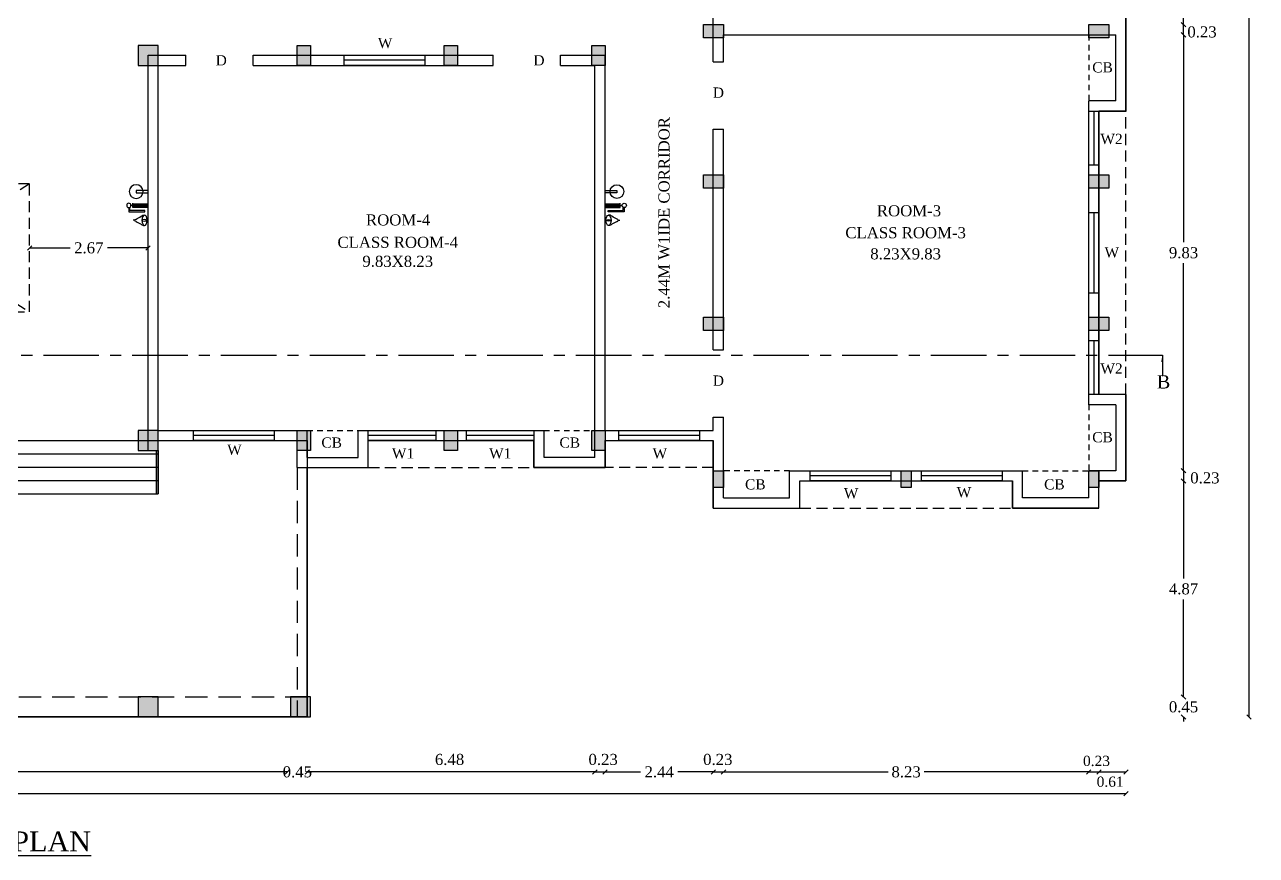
# Model space of a CAD drawing. Header units: metres. Extents: x -53 to 471, y -924 to -843.
# Drawn here: x -20.32 to 7.44, y -922.51 to -903.78 of the extents above; entities that cross this region are included whole.
import ezdxf
from ezdxf.enums import TextEntityAlignment as Align

# ---------------------------------------------------------------- set-up
doc = ezdxf.new("R2010")
doc.units = ezdxf.units.M
doc.header["$MEASUREMENT"] = 0
doc.header["$PDMODE"] = 3
doc.linetypes.add('CENTER', pattern=[2, 1.25, -0.25, 0.25, -0.25])
doc.linetypes.add('HIDDEN', pattern=[0.375, 0.25, -0.125])
doc.layers.get('DEFPOINTS').update_dxf_attribs({"lineweight": 5})
doc.layers.add('BLK_1_FLR_0_BLT_UP_AREA_EXISTING', color=27, linetype='Continuous')
doc.styles.add('Isa-', font='times.ttf')
doc.styles.add('STYLE2', font='times.ttf')
doc.dimstyles.new('Copy of ISO-25', dxfattribs={"dimscale": 0, "dimtxt": 0.23, "dimasz": 0.1, "dimexe": 1.25, "dimexo": 0.625, "dimgap": 0.11, "dimtad": 0, "dimtih": 1, "dimtoh": 1, "dimzin": 1, "dimdsep": 46, "dimtxsty": 'STYLE2', "dimblk": 'OBLIQUE', "dimcen": 0, "dimse1": 1, "dimse2": 1, "dimclrd": 1, "dimclrt": 3, "dimadec": 0, "dimazin": 2, "dimtfac": 1, "dimtix": 1, "dimtofl": 0, "dimtmove": 0, "dimatfit": 3, "dimfxl": 0, "dimtolj": 1, "dimarcsym": 0})
doc.dimstyles.new('ISO-25', dxfattribs={"dimscale": 0, "dimtxt": 0.23, "dimasz": 0.15, "dimexe": 1.25, "dimexo": 0.625, "dimgap": 0.11, "dimtad": 0, "dimtih": 1, "dimtoh": 1, "dimzin": 1, "dimdsep": 46, "dimtxsty": 'STYLE2', "dimblk": 'OBLIQUE', "dimcen": 0, "dimse1": 1, "dimse2": 1, "dimclrd": 1, "dimclrt": 3, "dimadec": 0, "dimazin": 2, "dimtfac": 1, "dimtix": 1, "dimtofl": 0, "dimtmove": 0, "dimatfit": 3, "dimfxl": 0, "dimtolj": 1, "dimarcsym": 0})

# ---------------------------------------------------------------- blocks, each defined once
blk = doc.blocks.new('_Oblique')
at = {"color": 0, "linetype": 'ByBlock', "lineweight": -2}
blk.add_line((-0.5, -0.5), (0.5, 0.5), dxfattribs=at)
blk = doc.blocks.new('*D74')
at = {"color": 1, "lineweight": -2}
for p, q in [((-49.396, -921.117), (-22.956, -921.117)), ((4.504, -921.117), (-21.936, -921.117))]:
    blk.add_line(p, q, dxfattribs=at)
at = {"layer": 'DEFPOINTS', "color": 0}
for p in [(-49.396, -913.602), (4.504, -914.031), (4.504, -921.117)]:
    blk.add_point(p, dxfattribs=at)
at = {"color": 1, "lineweight": -2, "xscale": 0.1, "yscale": 0.1, "zscale": 0.1, "rotation": 180}
blk.add_blockref('_Oblique', (-49.396, -921.117), dxfattribs=at)
at = {"color": 1, "lineweight": -2, "xscale": 0.1, "yscale": 0.1, "zscale": 0.1}
blk.add_blockref('_Oblique', (4.504, -921.117), dxfattribs=at)
at = {"color": 3, "lineweight": 25, "insert": (-22.446, -921.117), "char_height": 0.25, "attachment_point": 5, "style": 'STYLE2'}
blk.add_mtext('\\A1;53.90', dxfattribs=at)
blk = doc.blocks.new('*D82')
at = {"color": 1, "lineweight": -2}
for p, q in [((-30.496, -920.627), (-23.063, -920.627)), ((-14.396, -920.627), (-22.069, -920.627))]:
    blk.add_line(p, q, dxfattribs=at)
at = {"layer": 'DEFPOINTS', "color": 0}
for p in [(-14.396, -918.931), (-30.496, -919.386), (-14.396, -920.627)]:
    blk.add_point(p, dxfattribs=at)
at = {"color": 1, "lineweight": -2, "xscale": 0.1, "yscale": 0.1, "zscale": 0.1, "rotation": 180}
blk.add_blockref('_Oblique', (-30.496, -920.627), dxfattribs=at)
at = {"color": 1, "lineweight": -2, "xscale": 0.1, "yscale": 0.1, "zscale": 0.1}
blk.add_blockref('_Oblique', (-14.396, -920.627), dxfattribs=at)
at = {"color": 3, "lineweight": 25, "insert": (-22.566, -920.627), "char_height": 0.25, "attachment_point": 5, "style": 'STYLE2'}
blk.add_mtext('\\A1;16.10', dxfattribs=at)
blk = doc.blocks.new('*D296')
at = {"color": 1, "lineweight": -2}
for p, q in [((-14.396, -920.627), (-14.496, -920.627)), ((-13.946, -920.627), (-13.846, -920.627))]:
    blk.add_line(p, q, dxfattribs=at)
at = {"layer": 'DEFPOINTS', "color": 0}
for p in [(-13.946, -913.376), (-14.396, -918.931), (-13.946, -920.627)]:
    blk.add_point(p, dxfattribs=at)
at = {"color": 1, "lineweight": -2, "xscale": 0.1, "yscale": 0.1, "zscale": 0.1}
blk.add_blockref('_Oblique', (-14.396, -920.627), dxfattribs=at)
at = {"color": 1, "lineweight": -2, "xscale": 0.1, "yscale": 0.1, "zscale": 0.1, "rotation": 180}
blk.add_blockref('_Oblique', (-13.946, -920.627), dxfattribs=at)
at = {"color": 3, "lineweight": 25, "insert": (-14.171, -920.627), "char_height": 0.25, "attachment_point": 5, "style": 'STYLE2'}
blk.add_mtext('\\A1;0.45', dxfattribs=at)
blk = doc.blocks.new('*D83')
at = {"color": 1, "lineweight": -2}
blk.add_line((-7.466, -920.627), (-13.946, -920.627), dxfattribs=at)
at = {"layer": 'DEFPOINTS', "color": 0}
for p in [(-13.946, -912.926), (-7.466, -912.926), (-13.946, -920.627)]:
    blk.add_point(p, dxfattribs=at)
at = {"color": 1, "lineweight": -2, "xscale": 0.1, "yscale": 0.1, "zscale": 0.1, "rotation": 180}
blk.add_blockref('_Oblique', (-13.946, -920.627), dxfattribs=at)
at = {"color": 1, "lineweight": -2, "xscale": 0.1, "yscale": 0.1, "zscale": 0.1}
blk.add_blockref('_Oblique', (-7.466, -920.627), dxfattribs=at)
at = {"color": 3, "lineweight": 25, "insert": (-10.74, -920.347), "char_height": 0.25, "attachment_point": 5, "style": 'STYLE2'}
blk.add_mtext('\\A1;6.48', dxfattribs=at)
blk = doc.blocks.new('*D297')
at = {"color": 1, "lineweight": -2}
blk.add_line((-7.466, -920.627), (-7.236, -920.627), dxfattribs=at)
at = {"layer": 'DEFPOINTS', "color": 0}
for p in [(-7.466, -912.926), (-7.236, -912.926), (-7.236, -920.627)]:
    blk.add_point(p, dxfattribs=at)
at = {"color": 1, "lineweight": -2, "xscale": 0.1, "yscale": 0.1, "zscale": 0.1, "rotation": 180}
blk.add_blockref('_Oblique', (-7.466, -920.627), dxfattribs=at)
at = {"color": 1, "lineweight": -2, "xscale": 0.1, "yscale": 0.1, "zscale": 0.1}
blk.add_blockref('_Oblique', (-7.236, -920.627), dxfattribs=at)
at = {"color": 3, "lineweight": 25, "insert": (-7.279, -920.347), "char_height": 0.25, "attachment_point": 5, "style": 'STYLE2'}
blk.add_mtext('\\A1;0.23', dxfattribs=at)
blk = doc.blocks.new('*D298')
at = {"color": 1, "lineweight": -2}
for p, q in [((-7.236, -920.627), (-6.439, -920.627)), ((-4.796, -920.627), (-5.593, -920.627))]:
    blk.add_line(p, q, dxfattribs=at)
at = {"layer": 'DEFPOINTS', "color": 0}
for p in [(-7.236, -912.926), (-4.796, -913.156), (-4.796, -920.627)]:
    blk.add_point(p, dxfattribs=at)
at = {"color": 1, "lineweight": -2, "xscale": 0.1, "yscale": 0.1, "zscale": 0.1, "rotation": 180}
blk.add_blockref('_Oblique', (-7.236, -920.627), dxfattribs=at)
at = {"color": 1, "lineweight": -2, "xscale": 0.1, "yscale": 0.1, "zscale": 0.1}
blk.add_blockref('_Oblique', (-4.796, -920.627), dxfattribs=at)
at = {"color": 3, "lineweight": 25, "insert": (-6.016, -920.627), "char_height": 0.25, "attachment_point": 5, "style": 'STYLE2'}
blk.add_mtext('\\A1;2.44', dxfattribs=at)
blk = doc.blocks.new('*D299')
at = {"color": 1, "lineweight": -2}
blk.add_line((-4.796, -920.627), (-4.566, -920.627), dxfattribs=at)
at = {"layer": 'DEFPOINTS', "color": 0}
for p in [(-4.796, -913.156), (-4.566, -913.626), (-4.566, -920.627)]:
    blk.add_point(p, dxfattribs=at)
at = {"color": 1, "lineweight": -2, "xscale": 0.1, "yscale": 0.1, "zscale": 0.1, "rotation": 180}
blk.add_blockref('_Oblique', (-4.796, -920.627), dxfattribs=at)
at = {"color": 1, "lineweight": -2, "xscale": 0.1, "yscale": 0.1, "zscale": 0.1}
blk.add_blockref('_Oblique', (-4.566, -920.627), dxfattribs=at)
at = {"color": 3, "lineweight": 25, "insert": (-4.695, -920.347), "char_height": 0.25, "attachment_point": 5, "style": 'STYLE2'}
blk.add_mtext('\\A1;0.23', dxfattribs=at)
blk = doc.blocks.new('*D84')
at = {"color": 1, "lineweight": -2}
for p, q in [((-4.566, -920.627), (-0.858, -920.627)), ((3.664, -920.627), (-0.045, -920.627))]:
    blk.add_line(p, q, dxfattribs=at)
at = {"layer": 'DEFPOINTS', "color": 0}
for p in [(-4.566, -913.836), (3.664, -913.836), (3.664, -920.627)]:
    blk.add_point(p, dxfattribs=at)
at = {"color": 1, "lineweight": -2, "xscale": 0.1, "yscale": 0.1, "zscale": 0.1, "rotation": 180}
blk.add_blockref('_Oblique', (-4.566, -920.627), dxfattribs=at)
at = {"color": 1, "lineweight": -2, "xscale": 0.1, "yscale": 0.1, "zscale": 0.1}
blk.add_blockref('_Oblique', (3.664, -920.627), dxfattribs=at)
at = {"color": 3, "lineweight": 25, "insert": (-0.451, -920.627), "char_height": 0.25, "attachment_point": 5, "style": 'STYLE2'}
blk.add_mtext('\\A1;8.23', dxfattribs=at)
blk = doc.blocks.new('*D321')
at = {"color": 1, "lineweight": -2}
for p, q in [((5.801, -918.936), (5.801, -918.836)), ((5.801, -919.386), (5.801, -919.486))]:
    blk.add_line(p, q, dxfattribs=at)
at = {"layer": 'DEFPOINTS', "color": 0}
for p in [(-13.946, -918.936), (5.801, -918.936), (-13.946, -919.386)]:
    blk.add_point(p, dxfattribs=at)
at = {"color": 1, "lineweight": -2, "xscale": 0.1, "yscale": 0.1, "zscale": 0.1}
for p, rotation in [((5.801, -918.936), 270), ((5.801, -919.386), 90)]:
    blk.add_blockref('_Oblique', p, dxfattribs=dict(at, rotation=rotation))
at = {"color": 3, "lineweight": 25, "insert": (5.801, -919.161), "char_height": 0.25, "attachment_point": 5, "style": 'STYLE2'}
blk.add_mtext('\\A1;0.45', dxfattribs=at)
blk = doc.blocks.new('*D322')
at = {"color": 1, "lineweight": -2}
for p, q in [((5.801, -914.066), (5.801, -916.263)), ((5.801, -918.936), (5.801, -916.738))]:
    blk.add_line(p, q, dxfattribs=at)
at = {"layer": 'DEFPOINTS', "color": 0}
for p in [(3.894, -914.066), (5.801, -914.066), (-13.946, -918.936)]:
    blk.add_point(p, dxfattribs=at)
at = {"color": 1, "lineweight": -2, "xscale": 0.1, "yscale": 0.1, "zscale": 0.1}
for p, rotation in [((5.801, -914.066), 90), ((5.801, -918.936), 270)]:
    blk.add_blockref('_Oblique', p, dxfattribs=dict(at, rotation=rotation))
at = {"color": 3, "lineweight": 25, "insert": (5.801, -916.501), "char_height": 0.25, "attachment_point": 5, "style": 'STYLE2'}
blk.add_mtext('\\A1;4.87', dxfattribs=at)
blk = doc.blocks.new('*D323')
at = {"color": 1, "lineweight": -2}
for p, q in [((5.801, -904.006), (5.801, -908.683)), ((5.801, -913.836), (5.801, -909.158))]:
    blk.add_line(p, q, dxfattribs=at)
at = {"layer": 'DEFPOINTS', "color": 0}
for p in [(4.274, -904.006), (5.801, -904.006), (3.664, -913.836)]:
    blk.add_point(p, dxfattribs=at)
at = {"color": 1, "lineweight": -2, "xscale": 0.1, "yscale": 0.1, "zscale": 0.1}
for p, rotation in [((5.801, -904.006), 90), ((5.801, -913.836), 270)]:
    blk.add_blockref('_Oblique', p, dxfattribs=dict(at, rotation=rotation))
at = {"color": 3, "lineweight": 25, "insert": (5.801, -908.921), "char_height": 0.25, "attachment_point": 5, "style": 'STYLE2'}
blk.add_mtext('\\A1;9.83', dxfattribs=at)
blk = doc.blocks.new('*D324')
at = {"color": 1, "lineweight": -2}
blk.add_line((5.801, -904.006), (5.801, -903.776), dxfattribs=at)
at = {"layer": 'DEFPOINTS', "color": 0}
for p in [(4.274, -903.776), (5.801, -903.776), (4.274, -904.006)]:
    blk.add_point(p, dxfattribs=at)
at = {"color": 1, "lineweight": -2, "xscale": 0.1, "yscale": 0.1, "zscale": 0.1}
for p, rotation in [((5.801, -903.776), 90), ((5.801, -904.006), 270)]:
    blk.add_blockref('_Oblique', p, dxfattribs=dict(at, rotation=rotation))
at = {"color": 3, "lineweight": 25, "insert": (6.218, -903.942), "char_height": 0.25, "attachment_point": 5, "style": 'STYLE2'}
blk.add_mtext('\\A1;0.23', dxfattribs=at)
blk = doc.blocks.new('*D325')
at = {"color": 1, "lineweight": -2}
for p, q in [((5.801, -893.946), (5.801, -898.623)), ((5.801, -903.776), (5.801, -899.098))]:
    blk.add_line(p, q, dxfattribs=at)
at = {"layer": 'DEFPOINTS', "color": 0}
for p in [(3.664, -893.946), (5.801, -893.946), (4.274, -903.776)]:
    blk.add_point(p, dxfattribs=at)
at = {"color": 1, "lineweight": -2, "xscale": 0.1, "yscale": 0.1, "zscale": 0.1}
for p, rotation in [((5.801, -893.946), 90), ((5.801, -903.776), 270)]:
    blk.add_blockref('_Oblique', p, dxfattribs=dict(at, rotation=rotation))
at = {"color": 3, "lineweight": 25, "insert": (5.801, -898.861), "char_height": 0.25, "attachment_point": 5, "style": 'STYLE2'}
blk.add_mtext('\\A1;9.83', dxfattribs=at)
blk = doc.blocks.new('*D359')
at = {"color": 1, "lineweight": -2}
for p, q in [((-20.206, -908.811), (-19.292, -908.811)), ((-17.536, -908.811), (-18.45, -908.811))]:
    blk.add_line(p, q, dxfattribs=at)
at = {"layer": 'DEFPOINTS', "color": 0}
for p in [(-20.206, -908.811), (-17.536, -908.811), (-17.536, -908.811)]:
    blk.add_point(p, dxfattribs=at)
at = {"color": 1, "lineweight": -2, "xscale": 0.1, "yscale": 0.1, "zscale": 0.1, "rotation": 180}
blk.add_blockref('_Oblique', (-20.206, -908.811), dxfattribs=at)
at = {"color": 1, "lineweight": -2, "xscale": 0.1, "yscale": 0.1, "zscale": 0.1}
blk.add_blockref('_Oblique', (-17.536, -908.811), dxfattribs=at)
at = {"color": 3, "lineweight": 25, "insert": (-18.871, -908.811), "char_height": 0.25, "attachment_point": 5, "style": 'STYLE2'}
blk.add_mtext('\\A1;2.67', dxfattribs=at)
blk = doc.blocks.new('*D183')
at = {"color": 1, "lineweight": -2}
for p, q in [((7.279, -874.393), (7.279, -896.375)), ((7.279, -919.386), (7.279, -897.404))]:
    blk.add_line(p, q, dxfattribs=at)
at = {"layer": 'DEFPOINTS', "color": 0}
for p in [(-1.516, -874.393), (7.279, -874.393), (-13.946, -919.386)]:
    blk.add_point(p, dxfattribs=at)
at = {"color": 1, "lineweight": -2, "xscale": 0.1, "yscale": 0.1, "zscale": 0.1}
for p, rotation in [((7.279, -874.393), 90), ((7.279, -919.386), 270)]:
    blk.add_blockref('_Oblique', p, dxfattribs=dict(at, rotation=rotation))
at = {"color": 3, "lineweight": 25, "insert": (7.279, -896.889), "char_height": 0.25, "attachment_point": 5, "rotation": 90, "style": 'STYLE2'}
blk.add_mtext('\\A1;44.99', dxfattribs=at)
blk = doc.blocks.new('*D184')
at = {"color": 1, "lineweight": -2}
blk.add_line((5.801, -913.836), (5.801, -914.066), dxfattribs=at)
at = {"layer": 'DEFPOINTS', "color": 0}
for p in [(3.664, -913.836), (3.894, -914.066), (5.801, -914.066)]:
    blk.add_point(p, dxfattribs=at)
at = {"color": 1, "lineweight": -2, "xscale": 0.1, "yscale": 0.1, "zscale": 0.1}
for p, rotation in [((5.801, -913.836), 90), ((5.801, -914.066), 270)]:
    blk.add_blockref('_Oblique', p, dxfattribs=dict(at, rotation=rotation))
at = {"color": 3, "lineweight": 25, "insert": (6.283, -913.998), "char_height": 0.25, "attachment_point": 5, "style": 'STYLE2'}
blk.add_mtext('\\A1;0.23', dxfattribs=at)
blk = doc.blocks.new('*D503')
at = {"color": 1, "lineweight": -2}
blk.add_line((3.894, -920.627), (4.504, -920.627), dxfattribs=at)
at = {"layer": 'DEFPOINTS', "color": 0}
for p in [(3.894, -914.061), (4.504, -914.061), (4.504, -920.627)]:
    blk.add_point(p, dxfattribs=at)
at = {"color": 1, "lineweight": -2, "xscale": 0.1, "yscale": 0.1, "zscale": 0.1, "rotation": 180}
blk.add_blockref('_Oblique', (3.894, -920.627), dxfattribs=at)
at = {"color": 1, "lineweight": -2, "xscale": 0.1, "yscale": 0.1, "zscale": 0.1}
blk.add_blockref('_Oblique', (4.504, -920.627), dxfattribs=at)
at = {"color": 3, "lineweight": -3, "insert": (4.148, -920.849), "char_height": 0.23, "attachment_point": 5, "style": 'STYLE2'}
blk.add_mtext('\\A1;0.61', dxfattribs=at)
blk = doc.blocks.new('*D504')
at = {"color": 1, "lineweight": -2}
blk.add_line((3.664, -920.627), (3.894, -920.627), dxfattribs=at)
at = {"layer": 'DEFPOINTS', "color": 0}
for p in [(3.664, -914.286), (3.894, -914.286), (3.894, -920.627)]:
    blk.add_point(p, dxfattribs=at)
at = {"color": 1, "lineweight": -2, "xscale": 0.1, "yscale": 0.1, "zscale": 0.1, "rotation": 180}
blk.add_blockref('_Oblique', (3.664, -920.627), dxfattribs=at)
at = {"color": 1, "lineweight": -2, "xscale": 0.1, "yscale": 0.1, "zscale": 0.1}
blk.add_blockref('_Oblique', (3.894, -920.627), dxfattribs=at)
at = {"color": 3, "lineweight": -3, "insert": (3.84, -920.38), "char_height": 0.23, "attachment_point": 5, "style": 'STYLE2'}
blk.add_mtext('\\A1;0.23', dxfattribs=at)
blk = doc.blocks.new('FIRE')
at = {"lineweight": 25}
blk.add_hatch(color=256, dxfattribs=at).paths.add_polyline_path([(4776.393, 1592.591), (4776.49, 1592.591), (4776.49, 1592.93), (4776.393, 1592.93)])
for p, q in [((4776.49, 1592.93), (4776.393, 1592.93)), ((4776.442, 1592.93), (4776.442, 1592.975)), ((4776.559, 1592.998), (4776.483, 1592.998)), ((4776.49, 1593.023), (4776.587, 1593.023)), ((4776.49, 1592.591), (4776.49, 1592.93)), ((4776.559, 1592.664), (4776.559, 1592.998)), ((4776.587, 1593.023), (4776.587, 1592.664)), ((4776.587, 1592.664), (4776.559, 1592.664))]:
    blk.add_line(p, q, dxfattribs=at)
at = {"color": 0, "lineweight": 25, "ltscale": 60}
blk.add_line((4776.778, 1592.887), (4776.778, 1592.923), dxfattribs=at)
blk.add_lwpolyline([(4776.105, 1592.857), (4776.155, 1592.857), (4776.155, 1592.59), (4776.105, 1592.59)], close=True)
at = {"color": 1}
blk.add_circle((4776.13, 1592.857), 0.155, dxfattribs=at)
at = {"lineweight": 25}
blk.add_circle((4776.442, 1593.023), 0.0482, dxfattribs=at)
at = {"color": 0, "lineweight": 25, "ltscale": 60}
blk.add_arc((4776.778, 1592.861), 0.0262, 0, 180, dxfattribs=at)
for centre, major_axis, ratio in [((4776.778, 1592.668), (-0.118, 0), 0.493287), ((4776.778, 1592.676), (0, -0.0501), 0.352249)]:
    blk.add_ellipse(centre, major_axis=major_axis, ratio=ratio, dxfattribs=at)
for points in [[(4776.752, 1592.861), (4776.688, 1592.746), (4776.664, 1592.71), (4776.66, 1592.671)], [(4776.804, 1592.861), (4776.868, 1592.746), (4776.891, 1592.71), (4776.896, 1592.671)]]:
    blk.add_spline(points, degree=3, dxfattribs=at)
blk = doc.blocks.new('FF COLUMN')
for color, points in [(5, [(38.81, -29.682), (38.36, -29.682), (38.36, -29.382), (38.81, -29.382)]), (4, [(47.04, -29.382), (47.49, -29.382), (47.49, -29.682), (47.04, -29.682)]), (7, [(25.62, -30.302), (26.07, -30.302), (26.07, -29.852), (25.62, -29.852)]), (5, [(29.2, -30.302), (29.2, -29.852), (29.5, -29.852), (29.5, -30.302)]), (5, [(32.515, -30.302), (32.515, -29.852), (32.815, -29.852), (32.815, -30.302)]), (5, [(35.84, -30.302), (35.84, -29.852), (36.14, -29.852), (36.14, -30.302)]), (5, [(38.81, -33.068), (38.36, -33.068), (38.36, -32.768), (38.81, -32.768)]), (4, [(47.04, -32.768), (47.49, -32.768), (47.49, -33.068), (47.04, -33.068)]), (5, [(38.81, -36.277), (38.36, -36.277), (38.36, -35.977), (38.81, -35.977)]), (4, [(47.04, -35.977), (47.49, -35.977), (47.49, -36.277), (47.04, -36.277)]), (7, [(25.62, -38.982), (26.07, -38.982), (26.07, -38.532), (25.62, -38.532)]), (4, [(29.2, -38.982), (29.2, -38.532), (29.5, -38.532), (29.5, -38.982)]), (4, [(32.515, -38.982), (32.515, -38.532), (32.815, -38.532), (32.815, -38.982)]), (4, [(35.84, -38.982), (35.84, -38.532), (36.14, -38.532), (36.14, -38.982)]), (2, [(38.58, -39.822), (38.81, -39.822), (38.81, -39.442), (38.58, -39.442)]), (2, [(42.81, -39.822), (43.04, -39.822), (43.04, -39.442), (42.81, -39.442)]), (2, [(47.04, -39.822), (47.27, -39.822), (47.27, -39.442), (47.04, -39.442)])]:
    blk.add_hatch(color=color).paths.add_polyline_path(points)
at = {"lineweight": -3}
for color, points in [(7, [(25.62, -44.992), (26.07, -44.992), (26.07, -44.542), (25.62, -44.542)]), (8, [(29.05, -44.992), (29.5, -44.992), (29.5, -44.542), (29.05, -44.542)])]:
    blk.add_hatch(color=color, dxfattribs=at).paths.add_polyline_path(points)
at = {"color": 5}
for points in [[(38.81, -29.682), (38.36, -29.682), (38.36, -29.382), (38.81, -29.382)], [(29.2, -30.302), (29.2, -29.852), (29.5, -29.852), (29.5, -30.302)], [(32.515, -30.302), (32.515, -29.852), (32.815, -29.852), (32.815, -30.302)], [(35.84, -30.302), (35.84, -29.852), (36.14, -29.852), (36.14, -30.302)], [(38.81, -33.068), (38.36, -33.068), (38.36, -32.768), (38.81, -32.768)], [(38.81, -36.277), (38.36, -36.277), (38.36, -35.977), (38.81, -35.977)]]:
    blk.add_lwpolyline(points, close=True, dxfattribs=at)
at = {"color": 4}
for points in [[(47.04, -29.382), (47.49, -29.382), (47.49, -29.682), (47.04, -29.682)], [(47.04, -32.768), (47.49, -32.768), (47.49, -33.068), (47.04, -33.068)], [(47.04, -35.977), (47.49, -35.977), (47.49, -36.277), (47.04, -36.277)], [(29.2, -38.982), (29.2, -38.532), (29.5, -38.532), (29.5, -38.982)], [(32.515, -38.982), (32.515, -38.532), (32.815, -38.532), (32.815, -38.982)], [(35.84, -38.982), (35.84, -38.532), (36.14, -38.532), (36.14, -38.982)]]:
    blk.add_lwpolyline(points, close=True, dxfattribs=at)
at = {"color": 7, "ltscale": 3}
for points in [[(25.62, -30.302), (26.07, -30.302), (26.07, -29.852), (25.62, -29.852)], [(25.62, -38.982), (26.07, -38.982), (26.07, -38.532), (25.62, -38.532)]]:
    blk.add_lwpolyline(points, close=True, dxfattribs=at)
at = {"color": 2}
for points in [[(38.58, -39.822), (38.58, -39.442), (38.81, -39.442), (38.81, -39.822)], [(42.81, -39.822), (42.81, -39.442), (43.04, -39.442), (43.04, -39.822)], [(47.04, -39.822), (47.04, -39.442), (47.27, -39.442), (47.27, -39.822)]]:
    blk.add_lwpolyline(points, close=True, dxfattribs=at)
at = {"color": 7, "lineweight": -3}
blk.add_lwpolyline([(25.62, -44.992), (26.07, -44.992), (26.07, -44.542), (25.62, -44.542)], close=True, dxfattribs=at)
at = {"color": 8, "lineweight": -3}
blk.add_lwpolyline([(29.05, -44.992), (29.5, -44.992), (29.5, -44.542), (29.05, -44.542)], close=True, dxfattribs=at)

msp = doc.modelspace()

# ---------------------------------------------------------------- linework, layer by layer
at = {"lineweight": -3}
for p, q in [((4.50389, -902.05555), (4.50389, -904.00555)), ((4.50389, -902.05555), (4.50389, -905.72555)), ((-4.79611, -904.61555), (-4.79611, -902.60143)), ((4.50389, -905.72555), (4.50389, -903.77555)), ((-4.56611, -904.61555), (-4.56611, -904.00555)), ((-4.56611, -904.00555), (4.27389, -904.00555)), ((4.27389, -905.49555), (4.27389, -904.00555)), ((-17.53611, -904.46555), (-16.6873, -904.46555)), ((-17.53611, -904.46555), (-16.9183, -904.46555)), ((-17.53611, -913.37555), (-17.53611, -904.46555)), ((-16.6873, -904.69555), (-16.6873, -904.46555)), ((-15.1673, -904.46555), (-9.75701, -904.46555)), ((-15.1673, -904.46555), (-9.75701, -904.46555)), ((-15.1673, -904.69555), (-15.1673, -904.46555)), ((-9.75701, -904.69555), (-9.75701, -904.46555)), ((-8.23701, -904.46555), (-7.23611, -904.46555)), ((-8.23701, -904.69555), (-8.23701, -904.46555)), ((-7.23611, -908.58555), (-7.23611, -904.46555)), ((-4.79611, -904.61555), (-4.56611, -904.61555)), ((-17.30611, -904.69555), (-16.6873, -904.69555)), ((-17.30611, -914.35555), (-17.30611, -904.69555)), ((-17.29611, -904.69555), (-16.9183, -904.69555)), ((-15.1673, -904.69555), (-9.75701, -904.69555)), ((-15.1673, -904.69555), (-9.75701, -904.69555)), ((-8.23701, -904.69555), (-7.46611, -904.69555)), ((-7.46611, -912.92555), (-7.46611, -904.69555)), ((-7.46611, -913.53555), (-7.46611, -904.69555)), ((-7.23611, -912.92555), (-7.23611, -904.69555)), ((3.66389, -912.34555), (3.66389, -905.49555)), ((4.27389, -905.49555), (3.66389, -905.49555)), ((3.89389, -912.11555), (3.89389, -905.72555)), ((4.50389, -905.72555), (3.89389, -905.72555)), ((4.50389, -905.72555), (3.89389, -905.72555)), ((3.89389, -905.72555), (3.89389, -912.11555)), ((-4.79611, -911.10984), (-4.79611, -906.13555)), ((-4.79611, -906.13555), (-4.56611, -906.13555)), ((-4.56611, -911.10984), (-4.56611, -906.13555)), ((-7.23611, -912.92555), (-7.23611, -908.58555)), ((-4.79611, -911.10984), (-4.56611, -911.10984)), ((4.50389, -912.11555), (3.89389, -912.11555)), ((4.50389, -912.11555), (4.50389, -914.06555)), ((4.27389, -912.34555), (3.66389, -912.34555)), ((4.27389, -912.34555), (4.27389, -913.83555)), ((-4.79611, -912.92555), (-4.79611, -912.62984)), ((-4.79611, -912.62984), (-4.56611, -912.62984)), ((-4.56611, -914.44555), (-4.56611, -912.62984)), ((-17.30611, -912.92555), (-14.17611, -912.92555)), ((-14.17611, -912.92555), (-13.94611, -912.92555)), ((-14.17611, -912.92555), (-13.94611, -912.92555)), ((-13.94611, -913.53555), (-13.94611, -912.92555)), ((-12.80111, -912.92555), (-8.61111, -912.92555)), ((-12.80111, -912.92555), (-8.61111, -912.92555)), ((-12.80111, -913.53555), (-12.80111, -912.92555)), ((-8.61111, -913.53555), (-8.61111, -912.92555)), ((-7.23611, -912.92555), (-4.79611, -912.92555)), ((-27.59611, -913.15555), (-17.53611, -913.15555)), ((-17.30611, -913.15555), (-14.17611, -913.15555)), ((-14.17611, -913.76555), (-14.17611, -913.15555)), ((-12.57111, -913.15555), (-8.84111, -913.15555)), ((-12.57111, -913.76555), (-12.57111, -913.15555)), ((-8.84111, -913.76555), (-8.84111, -913.15555)), ((-7.23611, -913.15555), (-4.79611, -913.15555)), ((-7.23611, -913.15555), (-7.23611, -913.76555)), ((-4.79611, -914.67555), (-4.79611, -913.15555)), ((-25.36611, -913.45555), (-17.30611, -913.45555)), ((-17.35611, -913.37555), (-17.35611, -914.35555)), ((-17.30611, -913.37555), (-17.30611, -914.35555)), ((-13.94611, -913.53555), (-12.80111, -913.53555)), ((-7.46611, -913.53555), (-8.61111, -913.53555)), ((-25.36611, -913.75555), (-17.30611, -913.75555)), ((-14.17611, -913.76555), (-12.57111, -913.76555)), ((-7.23611, -913.76555), (-8.84111, -913.76555)), ((-3.07611, -913.83555), (2.17389, -913.83555)), ((-3.07611, -914.44555), (-3.07611, -913.83555)), ((2.17389, -914.44555), (2.17389, -913.83555)), ((3.66389, -914.44555), (3.66389, -913.83555)), ((4.27389, -913.83555), (3.66389, -913.83555)), ((3.89389, -914.67555), (3.89389, -913.83555)), ((-25.36611, -914.05555), (-17.30611, -914.05555)), ((-2.84611, -914.06555), (1.94389, -914.06555)), ((-2.84611, -914.67555), (-2.84611, -914.06555)), ((1.94389, -914.67555), (1.94389, -914.06555)), ((4.50389, -914.06555), (3.89389, -914.06555)), ((-25.36611, -914.35555), (-17.30611, -914.35555)), ((-4.79611, -914.67555), (-2.84611, -914.67555)), ((-4.56611, -914.44555), (-3.07611, -914.44555)), ((3.89389, -914.67555), (1.94389, -914.67555)), ((3.66389, -914.44555), (2.17389, -914.44555))]:
    msp.add_line(p, q, dxfattribs=at)
at = {"color": 41, "linetype": 'HIDDEN', "lineweight": -3, "ltscale": 0.5}
for p, q in [((3.66389, -904.00555), (3.66389, -905.49555)), ((3.66389, -912.34555), (3.66389, -913.83555)), ((-13.94611, -912.92555), (-12.80111, -912.92555)), ((-8.61111, -912.92555), (-7.46611, -912.92555)), ((-3.07611, -913.83555), (-4.56611, -913.83555)), ((2.17389, -913.83555), (3.66389, -913.83555))]:
    msp.add_line(p, q, dxfattribs=at)
at = {"color": 1, "lineweight": -3}
for p, q in [((-11.29719, -904.58055), (-13.11719, -904.58055)), ((3.77889, -905.72555), (3.77889, -906.94555)), ((3.77889, -908.01055), (3.77889, -909.83055)), ((3.77889, -910.89555), (3.77889, -912.11555)), ((-14.6933, -913.04055), (-16.5133, -913.04055)), ((-11.05611, -913.04055), (-12.57111, -913.04055)), ((-11.05111, -913.04055), (-12.57111, -913.04055)), ((-8.84111, -913.04055), (-10.36111, -913.04055)), ((-5.10611, -913.04055), (-6.92611, -913.04055)), ((-0.79611, -913.95055), (-2.61611, -913.95055)), ((1.71389, -913.95055), (-0.10611, -913.95055))]:
    msp.add_line(p, q, dxfattribs=at)
at = {"color": 1, "linetype": 'HIDDEN', "lineweight": -3}
for p, q in [((4.50389, -912.11555), (4.50389, -905.72555)), ((-12.57111, -913.76555), (-8.84111, -913.76555)), ((-4.79611, -913.76555), (-7.23611, -913.76555)), ((-2.84611, -914.67555), (1.94389, -914.67555))]:
    msp.add_line(p, q, dxfattribs=at)
at = {"linetype": 'HIDDEN', "lineweight": -3}
for p, q in [((-20.20611, -907.36555), (-21.83491, -908.41393)), ((-21.77417, -909.24626), (-20.20611, -910.25555))]:
    msp.add_line(p, q, dxfattribs=at)
at = {"color": 5, "linetype": 'CENTER', "lineweight": -3}
msp.add_line((-49.89172, -911.22957), (5.32389, -911.22957), dxfattribs=at)
at = {"linetype": 'HIDDEN', "lineweight": -3, "ltscale": 2}
for p, q in [((-14.17611, -913.76555), (-14.17611, -919.38555)), ((-13.94611, -913.76555), (-13.94611, -919.38555)), ((-30.94611, -918.93055), (-13.94611, -918.93055)), ((-30.94611, -919.38555), (-13.94611, -919.38555))]:
    msp.add_line(p, q, dxfattribs=at)
at = {"color": 2, "lineweight": -3}
for points in [[(-13.11719, -904.69555), (-13.11719, -904.46555), (-11.29719, -904.46555), (-11.29719, -904.69555)], [(3.89389, -906.94555), (3.66389, -906.94555), (3.66389, -905.72555), (3.89389, -905.72555)], [(3.89389, -909.83055), (3.66389, -909.83055), (3.66389, -908.01055), (3.89389, -908.01055)], [(3.89389, -912.11555), (3.66389, -912.11555), (3.66389, -910.89555), (3.89389, -910.89555)], [(-16.5133, -913.15555), (-16.5133, -912.92555), (-14.6933, -912.92555), (-14.6933, -913.15555)], [(-12.57111, -913.15555), (-12.57111, -912.92555), (-11.05111, -912.92555), (-11.05111, -913.15555)], [(-10.36111, -913.15555), (-10.36111, -912.92555), (-8.84111, -912.92555), (-8.84111, -913.15555)], [(-6.92611, -913.15555), (-6.92611, -912.92555), (-5.10611, -912.92555), (-5.10611, -913.15555)], [(-2.61611, -914.06555), (-2.61611, -913.83555), (-0.79611, -913.83555), (-0.79611, -914.06555)], [(-0.10611, -914.06555), (-0.10611, -913.83555), (1.71389, -913.83555), (1.71389, -914.06555)]]:
    msp.add_lwpolyline(points, close=True, dxfattribs=at)
at = {"linetype": 'HIDDEN', "lineweight": -3}
msp.add_lwpolyline([(-24.69611, -910.25555), (-20.20611, -910.25555), (-20.20611, -907.36555), (-24.69611, -907.36555)], close=True, dxfattribs=at)
msp.add_lwpolyline([(-24.69611, -910.25555), (-20.20611, -910.25555), (-20.20611, -907.36555), (-24.69611, -907.36555)], close=True, dxfattribs=at)
at = {"color": 2, "ltscale": 3}
msp.add_lwpolyline([(-30.94611, -913.53555), (-30.94611, -913.15555), (-30.71611, -913.15555), (-14.17611, -913.15555), (-13.94611, -913.15555), (-13.94611, -913.76555), (-13.94611, -919.38555), (-30.94611, -919.38555)], close=True, dxfattribs=at)
at = {"layer": 'BLK_1_FLR_0_BLT_UP_AREA_EXISTING', "color": 27}
msp.add_lwpolyline([(-30.94611, -919.38555), (-13.94611, -919.38555), (-13.94611, -913.76555), (-12.57111, -913.76555), (-12.57111, -913.15555), (-8.84111, -913.15555), (-8.84111, -913.76555), (-7.23611, -913.76555), (-7.23611, -913.15555), (-4.79611, -913.15555), (-4.79611, -914.67555), (-2.84611, -914.67555), (-2.84611, -914.06555), (1.94389, -914.06555), (1.94389, -914.67555), (3.89389, -914.67555), (3.89389, -914.06555), (4.50389, -914.06555), (4.50389, -912.11555), (3.89389, -912.11555), (3.89389, -905.72555), (4.50389, -905.72555), (4.50389, -902.05555)], dxfattribs=at)

# ---------------------------------------------------------------- block references
msp.add_blockref('FF COLUMN', (-43.37611, -874.39336))
at = {"lineweight": -3, "xscale": -1, "rotation": 90}
msp.add_blockref('FIRE', (1575.05416, 3868.59015), dxfattribs=at)
at = {"lineweight": -3, "rotation": 270}
msp.add_blockref('FIRE', (-1599.82637, 3868.59015), dxfattribs=at)

# ---------------------------------------------------------------- texts
at = {"color": 4, "lineweight": -3, "style": 'Isa-'}
for s, p in [('W', (-12.19207, -904.30392)), ('D', (-15.88631, -904.69555)), ('D', (-8.72531, -904.69555)), ('CB', (3.97548, -904.854)), ('D', (-4.68111, -905.42301)), ('W2', (4.17828, -906.46773)), ('W', (4.18461, -909.02775)), ('W2', (4.17828, -911.64526)), ('D', (-4.68111, -911.9173)), ('CB', (3.97548, -913.194)), ('W', (-15.58818, -913.47341)), ('CB', (-13.39724, -913.31436)), ('CB', (-8.03142, -913.31436)), ('W1', (-11.78854, -913.55884)), ('W1', (-9.59921, -913.55884)), ('W', (-6.00099, -913.55884)), ('CB', (-3.84923, -914.25744)), ('CB', (2.89077, -914.25744)), ('W', (-1.69069, -914.45795)), ('W', (0.85387, -914.43467))]:
    msp.add_text(s, height=0.23, dxfattribs=at).set_placement(p, align=Align.CENTER)
at = {"lineweight": -3, "style": 'Isa-'}
msp.add_text('2.44M W1IDE CORRIDOR', height=0.25, rotation=90, dxfattribs=at).set_placement((-5.78334, -908.01542), align=Align.CENTER)
at = {"color": 23, "lineweight": -3, "style": 'Isa-'}
for s, p in [('ROOM-3', (-1.10967, -908.0985)), ('ROOM-4', (-12.62382, -908.3041))]:
    msp.add_text(s, height=0.25, dxfattribs=at).set_placement(p)
at = {"lineweight": -3, "style": 'Isa-'}
for s, p in [('CLASS ROOM-4', (-11.90842, -908.80867)), ('CLASS ROOM-3', (-0.46185, -908.59273)), ('8.23X9.83', (-0.46185, -909.06935)), ('9.83X8.23', (-11.90842, -909.23759))]:
    msp.add_text(s, height=0.25, dxfattribs=at).set_placement(p, align=Align.CENTER)
at = {"color": 2, "lineweight": -3, "style": 'Isa-'}
msp.add_text('B', height=0.3, dxfattribs=at).set_placement((5.19988, -911.98025))
msp.add_text('%%UGROUND FLOOR PLAN', height=0.45, dxfattribs=at).set_placement((-22.44611, -922.19326), align=Align.MIDDLE_CENTER)

# ---------------------------------------------------------------- dimensions: what is measured, and where the dimension line sits
at = {"lineweight": 25}
dim = msp.add_linear_dim(base=(7.27852, -874.39336), p1=(-13.94611, -919.38555), p2=(-1.51611, -874.39336), angle=90, dimstyle='Copy of ISO-25', override={"dimscale": 1, "dimtxt": 0.25}, dxfattribs=at)
dim.commit()
dim.dimension.update_dxf_attribs({"geometry": '*D183', "text_midpoint": (7.27852, -896.88946), "text_rotation": 90})
for base, p1, p2, override, picture, middle in [((5.80102, -893.94555), (4.27389, -903.77555), (3.66389, -893.94555), {"dimscale": 1, "dimtxt": 0.25, "dimtmove": 1}, '*D325', (5.80102, -898.86055)), ((5.80102, -904.00555), (3.66389, -913.83555), (4.27389, -904.00555), {"dimscale": 1, "dimtxt": 0.25, "dimtmove": 1}, '*D323', (5.80102, -908.92055)), ((5.80102, -914.06555), (-13.94611, -918.93555), (3.89389, -914.06555), {"dimscale": 1, "dimtxt": 0.25, "dimtmove": 1}, '*D322', (5.80102, -916.50055)), ((5.80102, -918.93555), (-13.94611, -919.38555), (-13.94611, -918.93555), {"dimscale": 1, "dimtxt": 0.25}, '*D321', (5.80102, -919.16055))]:
    dim = msp.add_linear_dim(base=base, p1=p1, p2=p2, angle=90, dimstyle='Copy of ISO-25', override=override, dxfattribs=at)
    dim.commit()
    dim.dimension.update_dxf_attribs({"geometry": picture, "text_midpoint": middle})
for base, p1, p2, picture, middle in [((5.80102, -903.77555), (4.27389, -904.00555), (4.27389, -903.77555), '*D324', (6.21792, -903.94167)), ((5.80102, -914.06555), (3.66389, -913.83555), (3.89389, -914.06555), '*D184', (6.28293, -913.99846))]:
    dim = msp.add_linear_dim(base=base, p1=p1, p2=p2, angle=90, dimstyle='Copy of ISO-25', override={"dimscale": 1, "dimtxt": 0.25, "dimtmove": 2}, dxfattribs=at)
    dim.commit()
    dim.dimension.update_dxf_attribs({"geometry": picture, "text_midpoint": middle, "dimtype": 160})
for base, p1, p2, override, picture, middle in [((-17.53611, -908.81055), (-20.20611, -908.81055), (-17.53611, -908.81055), {"dimscale": 1, "dimtxt": 0.25}, '*D359', (-18.87111, -908.81055)), ((-4.79611, -920.62681), (-7.23611, -912.92555), (-4.79611, -913.15555), {"dimscale": 1, "dimtxt": 0.25, "dimtmove": 1}, '*D298', (-6.01611, -920.62681)), ((-13.94611, -920.62681), (-14.39611, -918.93055), (-13.94611, -913.37555), {"dimscale": 1, "dimtxt": 0.25, "dimtmove": 1}, '*D296', (-14.17111, -920.62681)), ((4.50389, -921.11692), (-49.39611, -913.6021), (4.50389, -914.03052), {"dimscale": 1, "dimtxt": 0.25}, '*D74', (-22.44611, -921.11692)), ((3.66389, -920.62681), (-4.56611, -913.83555), (3.66389, -913.83555), {"dimscale": 1, "dimtxt": 0.25, "dimtmove": 1}, '*D84', (-0.45111, -920.62681))]:
    dim = msp.add_linear_dim(base=base, p1=p1, p2=p2, dimstyle='Copy of ISO-25', override=override, dxfattribs=at)
    dim.commit()
    dim.dimension.update_dxf_attribs({"geometry": picture, "text_midpoint": middle})
for base, p1, p2, picture, middle in [((-13.94611, -920.62681), (-7.46611, -912.92555), (-13.94611, -912.92555), '*D83', (-10.74014, -920.34655)), ((-7.23611, -920.62681), (-7.46611, -912.92555), (-7.23611, -912.92555), '*D297', (-7.27869, -920.34655)), ((-4.56611, -920.62681), (-4.79611, -913.15555), (-4.56611, -913.62577), '*D299', (-4.69475, -920.34655)), ((-14.39611, -920.62681), (-30.49611, -919.38555), (-14.39611, -918.93055), '*D82', (-22.56611, -920.62681))]:
    dim = msp.add_linear_dim(base=base, p1=p1, p2=p2, dimstyle='Copy of ISO-25', override={"dimscale": 1, "dimtxt": 0.25, "dimtmove": 2}, dxfattribs=at)
    dim.commit()
    dim.dimension.update_dxf_attribs({"geometry": picture, "text_midpoint": middle, "dimtype": 160})
at = {"color": 3, "lineweight": -3}
for base, p1, p2, picture, middle in [((4.50389, -920.62681), (3.89389, -914.06055), (4.50389, -914.06055), '*D503', (4.14787, -920.84886)), ((3.89389, -920.62681), (3.66389, -914.28555), (3.89389, -914.28555), '*D504', (3.8396, -920.38045))]:
    dim = msp.add_linear_dim(base=base, p1=p1, p2=p2, dimstyle='Copy of ISO-25', override={"dimscale": 1, "dimtmove": 2}, dxfattribs=at)
    dim.commit()
    dim.dimension.update_dxf_attribs({"geometry": picture, "text_midpoint": middle, "dimtype": 160})

# ---------------------------------------------------------------- leaders
at = {"lineweight": -3}
msp.add_leader([(5.32389, -911.22957), (5.32389, -911.70095)], dimstyle='ISO-25', override={"dimscale": 1}, dxfattribs=at)

doc.saveas('drawing.dxf')
